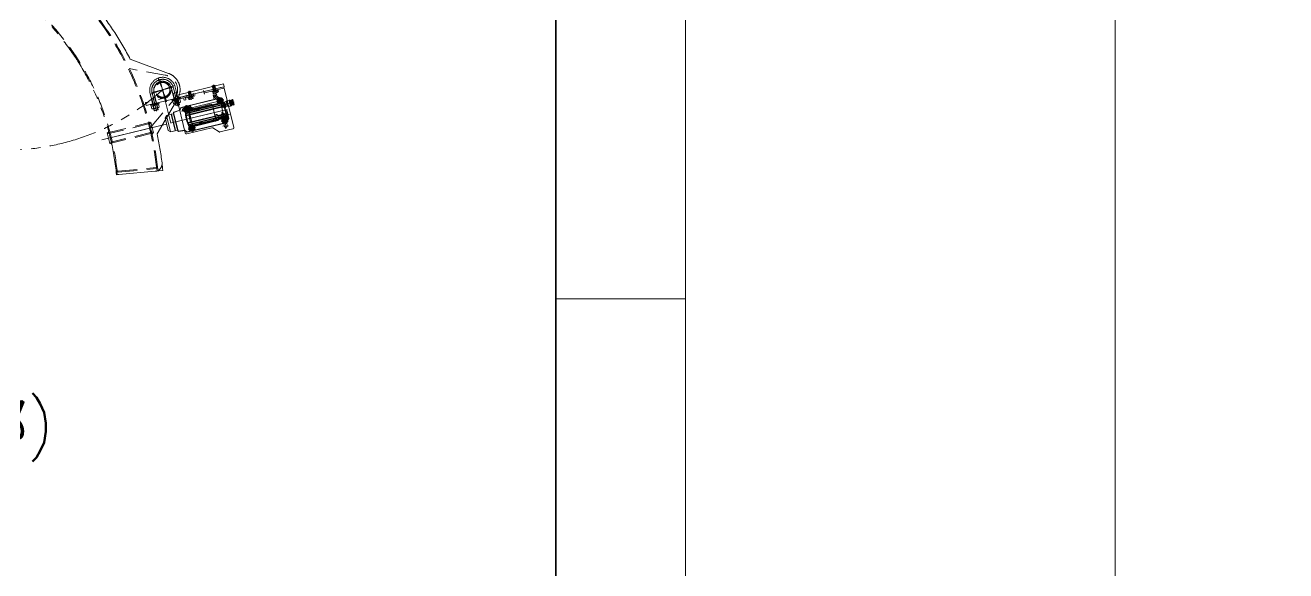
# Model space of a CAD drawing. Header units: millimetres. Extents: x -16130 to 36813, y -8099 to 27484.
# Drawn here: x 15244 to 17765, y 3845 to 4936 of the extents above; entities that cross this region are included whole.
import ezdxf
from ezdxf import colors
from ezdxf.entities.mleader import LeaderData, LeaderLine
from ezdxf.enums import TextEntityAlignment as Align
from ezdxf.math import Vec2, Vec3

# ---------------------------------------------------------------- set-up
doc = ezdxf.new("R2010")
doc.units = ezdxf.units.MM
doc.header["$LTSCALE"] = 6
for name, pattern in [('CENTER2', [28.575, 19.05, -3.175, 3.175, -3.175]), ('HIDDEN', [9.525, 6.35, -3.175]), ('PHANTOM2', [31.75, 15.875, -3.175, 3.175, -3.175, 3.175, -3.175])]:
    doc.linetypes.add(name, pattern=pattern)
for name, color, linetype, lineweight in [('04_HIDDEN', 2, 'HIDDEN', 13), ('05_CENTER', 4, 'CENTER2', 13), ('06_PHANTOM', 2, 'PHANTOM2', 13), ('08_DIM', 3, 'Continuous', 13), ('90_FRAME', 5, 'Continuous', 35)]:
    doc.layers.add(name, color=color, linetype=linetype, lineweight=lineweight)
doc.layers.add('10_DRAFT', color=8, linetype='Continuous', lineweight=0, plot=False)
doc.layers.add('91_BLANK', color=5, linetype='Continuous', lineweight=0, plot=False)
doc.styles.add('KSS_TXT', font='txt.shx', dxfattribs={"bigfont": 'extfont2.shx'})
doc.styles.add('KSS_TXT_L', font='txt.shx', dxfattribs={"height": 3, "bigfont": 'extfont2.shx'})
doc.styles.get("Standard").update_dxf_attribs({"font": 'txt.shx', "bigfont": 'extfont2.shx'})

# ---------------------------------------------------------------- blocks, each defined once
blk = doc.blocks.new('FT-S1f_1_1')
at = {"color": 0}
for p, q in [((-82, 18), (-82, -65.5)), ((-53, 20.5), (-79.5, 20.5)), ((-51.3, 19.8), (-40.7, 9.2)), ((-39, 8.5), (12.5, 8.5)), ((15, -65.5), (15, 6)), ((-82, -65.5), (15, -65.5))]:
    blk.add_line(p, q, dxfattribs=at)
blk.add_circle((0, 0), 2.75, dxfattribs=at)
for centre, radius, start, end in [((-79.5, 18), 2.5, 90, 180), ((0, 0), 70.8, 170, 190), ((-67, 11.8), 2.75, 350, 170), ((0, 0), 65.2, 170, 190), ((-53, 18), 2.5, 45, 90), ((-39, 11), 2.5, 225, 270), ((12.5, 6), 2.5, 0, 90), ((-73.9, -27.6), 2.75, 20.4655, 200.4655), ((-67, -11.8), 2.75, 190, 10), ((0, 0), 81.6, 200.4655, 220.4655), ((0, 0), 76.1, 200.4655, 220.4655), ((-60, -51.2), 2.75, 220.4655, 40.4655), ((-6.9, -39.4), 2.75, 80, 260), ((0, 0), 42.7, 260, 280), ((0, 0), 37.3, 260, 280), ((6.9, -39.4), 2.75, 280, 100)]:
    blk.add_arc(centre, radius, start, end, dxfattribs=at)
at = {"layer": '04_HIDDEN', "color": 0}
for p, q in [((15, -63), (-82, -63)), ((-65, -58), (-69, -58)), ((-69, -63), (-69, -58)), ((-65, -58), (-65, -63)), ((2, -58), (-2, -58)), ((-2, -63), (-2, -58)), ((2, -58), (2, -63))]:
    blk.add_line(p, q, dxfattribs=at)
at = {"layer": '05_CENTER', "color": 0}
for p, q in [((-62.7, 0), (-73.3, 0)), ((-61.3, 10.8), (-72.6, 12.8)), ((5.8, 0), (-5.7, 0)), ((0, -5.7), (0, 5.8)), ((-61.3, -10.8), (-72.6, -12.8)), ((-69, -25.8), (-78.7, -29.4)), ((-69, -25.8), (-78.7, -29.4)), ((-55.9, -47.7), (-64.5, -55)), ((-55.9, -47.7), (-64.5, -55)), ((-6, -33.9), (-7.9, -44.6)), ((0, -34.6), (0, -45.4)), ((6, -33.9), (7.9, -44.6)), ((-62.2, -60.6), (-62.2, -67.9)), ((-40.7, -60.6), (-40.7, -67.9)), ((-19.2, -60.6), (-19.2, -67.9)), ((-4.8, -60.6), (-4.8, -67.9))]:
    blk.add_line(p, q, dxfattribs=at)
for radius, start, end in [(68, 165.155, 194.845), (78.9, 196.7528, 224.1782), (78.9, 196.7528, 224.1782), (40, 252.3076, 287.5511), (40, 252.3076, 287.5511)]:
    blk.add_arc((0, 0), radius, start, end, dxfattribs=at)
at = {"layer": '10_DRAFT'}
for p, q in [((-68, 0), (-68, -40)), ((-53, 20.5), (-52, 20.5)), ((-52, 20.5), (-51.3, 19.8)), ((-40.7, 9.2), (-40, 8.5)), ((-40, 8.5), (-39, 8.5)), ((-68, -40), (0, -40))]:
    blk.add_line(p, q, dxfattribs=at)
blk = doc.blocks.new('FT-S1a_1_1')
at = {"color": 0}
for p, q in [((-27.6, -0.3), (-14.9, 1)), ((-14.9, 0.5), (-27.5, -0.8)), ((-14.2, 1.3), (-11.4, 5.1)), ((-11, 4.8), (-13.8, 1)), ((-10.6, 5.5), (70, 5.5)), ((70, 5), (-10.6, 5)), ((73, -4), (73, 2)), ((73, -4), (73, 2)), ((73.5, 2), (73.5, -5.1)), ((-47, -7), (-43, -3)), ((-47, -33), (-47, -7)), ((-43, -3), (-33.3, -3)), ((-43, -3), (-43, -37)), ((-33.3, -3), (-33.3, -3.4)), ((-33.3, -3), (-33.3, -3.4)), ((-33.3, -3.4), (-33, -3.1)), ((-33.3, -3.4), (-33.3, -36.6)), ((-28.5, -3.1), (-33, -3.1)), ((-33, -3.1), (-33, -36.9)), ((-28.5, -1.3), (-28.5, -3.1)), ((-28.5, -1.3), (-28.5, -3.1)), ((-28.5, -3.1), (-28.5, -36.9)), ((-28.5, -3.1), (-28.5, -36.9)), ((-28, -38.7), (-28, -1.3)), ((73.5, -12.9), (-5, -12.9)), ((73.5, -12.9), (-5, -12.9)), ((-4.9, -11.9), (73.5, -11.9)), ((-4.9, -11.9), (73.5, -11.9)), ((73.5, -8.9), (-4.5, -8.9)), ((73.5, -8.9), (-4.5, -8.9)), ((-4.3, -7.9), (73.5, -7.9)), ((-4.3, -7.9), (73.5, -7.9)), ((-3.7, -4), (73.5, -4)), ((-3.7, -4), (73.5, -4)), ((-3.7, -5.5), (-3.5, -5.8)), ((-3.7, -5.5), (-3.5, -5.8)), ((-3.5, -5.8), (73, -5.8)), ((-3.5, -5.8), (73, -5.8)), ((73.5, -5.4), (-3.4, -5.4)), ((73.5, -5.4), (-3.4, -5.4)), ((73, -5.8), (73.2, -5.4)), ((73, -5.8), (73.2, -5.4)), ((73, -5.8), (73, -7.9)), ((73, -5.8), (73, -7.9)), ((73, -8.9), (73, -11.9)), ((73, -8.9), (73, -11.9)), ((73, -12.9), (73, -27.1)), ((73.5, -5.1), (73.5, -12.9)), ((73.5, -5.1), (74, -5.1)), ((73.5, -5.1), (73.5, -12.9)), ((74, -12.9), (73.5, -12.9)), ((73.5, -12.9), (73.5, -22.2)), ((73.7, -22), (73.5, -22.2)), ((73.5, -39.8), (73.5, -22.2)), ((75.5, -22), (73.7, -22)), ((73.7, -22), (73.7, -40)), ((74, -5.3), (74.2, -5.1)), ((74, -5.3), (74, -5.1)), ((74, -5.3), (74, -12.7)), ((74.2, -12.9), (74, -12.7)), ((74, -12.7), (74, -12.9)), ((76.6, -5.1), (74.2, -5.1)), ((74.2, -5.1), (74.2, -12.9)), ((76.6, -12.9), (74.2, -12.9)), ((76.5, -23.5), (75.5, -22)), ((75.5, -40), (75.5, -22)), ((76.5, -23.5), (76.5, -38.5)), ((79.6, -4), (76.6, -4)), ((76.6, -5.1), (76.6, -4)), ((76.6, -5.1), (76.6, -12.9)), ((76.6, -12.9), (76.6, -14)), ((79.6, -14), (76.6, -14)), ((79.6, -4), (80.9, -3)), ((79.6, -14), (79.6, -4)), ((79.6, -14), (80.9, -15)), ((85.6, -3), (80.9, -3)), ((85.6, -15), (80.9, -15)), ((85.3, -9), (81.1, -9)), ((85.6, -3.1), (85.6, -3)), ((87.7, -3.1), (85.6, -3.1)), ((85.6, -3.1), (85.6, -14.9)), ((85.6, -14.9), (85.6, -15)), ((87.7, -14.9), (85.6, -14.9)), ((87.7, -3.1), (88.7, -4.1)), ((87.7, -3.1), (87.7, -14.9)), ((87.7, -14.9), (88.7, -13.9)), ((88.7, -4.3), (88.7, -4.1)), ((89.2, -4.3), (88.7, -4.3)), ((88.7, -4.3), (88.7, -13.8)), ((88.7, -13.8), (88.7, -13.9)), ((89.2, -13.8), (88.7, -13.8)), ((89.3, -4.5), (89.2, -4.3)), ((89.2, -4.3), (89.2, -13.8)), ((89.3, -13.6), (89.2, -13.8)), ((89.5, -4.3), (89.3, -4.5)), ((89.3, -13.6), (89.3, -4.5)), ((89.5, -13.8), (89.3, -13.6)), ((90.3, -4.3), (89.5, -4.3)), ((89.5, -4.3), (89.5, -13.8)), ((90.3, -13.8), (89.5, -13.8)), ((90.4, -4.4), (90.3, -4.3)), ((90.3, -4.3), (90.3, -13.8)), ((90.4, -13.7), (90.3, -13.8)), ((90.4, -5), (90.4, -4.4)), ((91.2, -5), (90.4, -5)), ((90.4, -13.1), (90.4, -5)), ((90.4, -13.1), (90.4, -13.7)), ((91.2, -13.1), (90.4, -13.1)), ((90.9, -6), (93.2, -6)), ((90.9, -12), (93.2, -12)), ((92.9, -3.5), (91.4, -3.5)), ((91.4, -4.8), (91.4, -3.5)), ((91.4, -4.8), (91.4, -13.3)), ((91.4, -13.3), (91.4, -14.5)), ((92.9, -14.5), (91.4, -14.5)), ((93.2, -14.2), (93.2, -3.8)), ((-47, -33), (-43, -37)), ((-43, -37), (-33.3, -37)), ((-33.3, -36.6), (-33.3, -37)), ((-33.3, -36.6), (-33, -36.9)), ((-33.3, -36.6), (-33.3, -37)), ((-28.5, -36.9), (-33, -36.9)), ((-28.5, -36.9), (-28.5, -38.7)), ((-27.6, -39.7), (-14.9, -41)), ((-14.9, -40.5), (-27.5, -39.2)), ((-14.2, -41.3), (-11.4, -45.1)), ((-11, -44.8), (-13.8, -41)), ((70, -45), (-10.6, -45)), ((-10.6, -45.5), (70, -45.5)), ((-5, -27.1), (-4.6, -27.1)), ((-5, -27.1), (-4.6, -27.1)), ((-4.5, -28.1), (-4.9, -28.1)), ((-4.5, -28.1), (-4.9, -28.1)), ((-4.6, -27.1), (73.5, -27.1)), ((73.5, -28.1), (-4.5, -28.1)), ((-4.5, -31.1), (73.5, -31.1)), ((73.5, -32.1), (-4.3, -32.1)), ((-3.7, -34.5), (-3.5, -34.2)), ((-3.7, -34.5), (-3.5, -34.2)), ((73.5, -36), (-3.7, -36)), ((73, -34.2), (-3.5, -34.2)), ((-3.4, -34.6), (73.5, -34.6)), ((73, -28.1), (73, -31.1)), ((73, -28.1), (73, -31.1)), ((73, -32.1), (73, -34.2)), ((73, -32.1), (73, -34.2)), ((73.2, -34.6), (73, -34.2)), ((73.2, -34.6), (73, -34.2)), ((73, -36), (73, -42)), ((73, -36), (73, -42)), ((73.5, -39.8), (73.7, -40)), ((73.5, -42), (73.5, -39.8)), ((73.7, -40), (75.5, -40)), ((75.5, -40), (76.5, -38.5))]:
    blk.add_line(p, q, dxfattribs=at)
for centre, radius in [((0, 0), 2.5), ((0, 0), 2.5), ((0, 0), 2), ((0, 0), 2), ((68, 0), 2.5), ((68, 0), 2.5), ((68, 0), 2), ((68, 0), 2), ((0, -40), 2.5), ((0, -40), 2.5), ((0, -40), 2), ((0, -40), 2), ((68, -40), 2.5), ((68, -40), 2.5), ((68, -40), 2), ((68, -40), 2)]:
    blk.add_circle(centre, radius, dxfattribs=at)
for centre, radius, start, end in [((-15, 2), 1, 275.7106, 322.9269), ((-15, 2), 1.5, 275.7106, 322.9269), ((-10.6, 4.5), 1, 90, 142.9269), ((-10.6, 4.5), 1, 90, 142.9269), ((-10.6, 4.5), 0.5, 90, 142.9269), ((-10.6, 4.5), 0.5, 90, 142.9269), ((70, 2), 3.5, 0, 90), ((70, 2), 3, 0, 90), ((-27.5, -1.3), 1, 95.7106, 180), ((-27.5, -1.3), 0.5, 95.7106, 180), ((63.6, -20), 70, 167.4441, 192.5559), ((63.6, -20), 70, 167.4441, 192.5559), ((64.6, -20), 70, 174.1786, 185.8214), ((64.6, -20), 70, 174.1786, 185.8214), ((64.6, -20), 69.6, 174.145, 185.855), ((64.6, -20), 69.6, 174.145, 185.855), ((64.6, -20), 70, 170.876, 173.3552), ((64.6, -20), 70, 170.876, 173.3552), ((-3.7, -5), 1, 90, 167.4441), ((-3.7, -5), 1, 90, 167.4441), ((64.6, -20), 69.6, 170.8231, 173.3168), ((64.6, -20), 69.6, 170.8231, 173.3168), ((64.6, -20), 70, 168.2947, 170.046), ((64.6, -20), 70, 168.2947, 170.046), ((-3.4, -5.9), 0.5, 90, 168.2947), ((-3.4, -5.9), 0.5, 90, 168.2947), ((64.6, -20), 69.6, 168.2277, 169.9882), ((64.6, -20), 69.6, 168.2277, 169.9882), ((86.8, -6), 6.38, 151.9739, 208.0261), ((86.8, -12), 6.38, 151.9739, 208.0261), ((67.4, -6), 18.2, 350.5215, 9.4785), ((67.4, -12), 18.2, 350.5215, 9.4785), ((91.2, -4.8), 0.2, 270, 0), ((91.2, -13.3), 0.2, 0, 90), ((92.9, -3.8), 0.3, 0, 90), ((92.9, -14.2), 0.3, 270, 0), ((-27.5, -38.7), 1, 180, 264.2894), ((-27.5, -38.7), 0.5, 180, 264.2894), ((-15, -42), 1.5, 37.0731, 84.2894), ((-15, -42), 1, 37.0731, 84.2894), ((-10.6, -44.5), 1, 217.0731, 270), ((-10.6, -44.5), 1, 217.0731, 270), ((-10.6, -44.5), 0.5, 217.0731, 270), ((-10.6, -44.5), 0.5, 217.0731, 270), ((64.6, -20), 70, 186.6448, 189.124), ((64.6, -20), 70, 186.6448, 189.124), ((-3.7, -35), 1, 192.5559, 270), ((-3.7, -35), 1, 192.5559, 270), ((64.6, -20), 69.6, 186.6832, 189.1769), ((64.6, -20), 69.6, 186.6832, 189.1769), ((64.6, -20), 70, 189.954, 191.7053), ((64.6, -20), 70, 189.954, 191.7053), ((64.6, -20), 69.6, 190.0118, 191.7723), ((64.6, -20), 69.6, 190.0118, 191.7723), ((-3.4, -34.1), 0.5, 191.7053, 270), ((-3.4, -34.1), 0.5, 191.7053, 270), ((70, -42), 3.5, 270, 0), ((70, -42), 3, 270, 0)]:
    blk.add_arc(centre, radius, start, end, dxfattribs=at)
at = {"layer": '05_CENTER', "color": 0}
for p, q in [((4.6, 0), (-4.6, 0)), ((0, -4.6), (0, 4.6)), ((72.5, 0), (63.5, 0)), ((68, -4.5), (68, 4.5)), ((77.5, -20), (-51.1, -20)), ((94.8, -9), (71.5, -9)), ((4.6, -40), (-4.6, -40)), ((0, -35.4), (0, -44.6)), ((72.5, -40), (63.5, -40)), ((68, -35.5), (68, -44.5)), ((70.3, -31), (78.6, -31))]:
    blk.add_line(p, q, dxfattribs=at)
blk = doc.blocks.new('FT-H30a_1_1')
at = {"color": 0}
for p, q in [((-17, 1), (-17, -5.7)), ((-17, 1), (-17, -5.7)), ((29, 3), (-15, 3)), ((29, 3), (-15, 3)), ((-3, 3), (-3, 0)), ((-3, 3), (-3, 0)), ((3, 0), (3, 3)), ((3, 0), (3, 3)), ((31, -20.5), (31, 1)), ((31, -20.5), (31, 1)), ((-19.7, -7), (-17.5, -5.7)), ((-19.7, -7), (-17.5, -5.7)), ((-19.7, -22), (-19.7, -7)), ((-19.7, -22), (-19.7, -7)), ((-19.7, -22), (-17.5, -23.3)), ((-19.7, -22), (-17.5, -23.3)), ((-17, -5.7), (-17.5, -5.7)), ((-17.5, -5.7), (-17.5, -23.3)), ((-17, -5.7), (-17.5, -5.7)), ((-17.5, -5.7), (-17.5, -23.3)), ((-17, -23.3), (-17.5, -23.3)), ((-17, -23.3), (-17.5, -23.3)), ((-17, -5.7), (-17, -23.3)), ((-17, -5.7), (-17, -23.3)), ((-17, -23.3), (-17, -30)), ((-17, -23.3), (-17, -30)), ((31, -30), (31, -20.5)), ((31, -20.5), (31.5, -20.5)), ((31, -30), (31, -20.5)), ((31, -20.5), (31.5, -20.5)), ((31.5, -19.4), (31.5, -20.5)), ((31.5, -19.4), (32.7, -19.4)), ((31.5, -19.4), (31.5, -20.5)), ((31.5, -19.4), (32.7, -19.4)), ((31.5, -20.5), (31.5, -23)), ((31.5, -20.5), (31.5, -23)), ((31.5, -23), (31.8, -23)), ((31.5, -23), (31.8, -23)), ((31.8, -28), (31.8, -23)), ((31.8, -28), (31.8, -23)), ((32.7, -19.4), (32.7, -19.5)), ((32.7, -19.4), (32.7, -19.5)), ((33.8, -19.5), (32.7, -19.5)), ((33.8, -19.5), (32.7, -19.5)), ((33.8, -19.5), (33.8, -19.4)), ((33.8, -19.4), (34.8, -19.4)), ((33.8, -19.5), (33.8, -19.4)), ((33.8, -19.4), (34.8, -19.4)), ((36.9, -21.3), (35.1, -19.5)), ((36.9, -21.3), (35.1, -19.5)), ((37, -21.6), (37, -29.4)), ((37, -21.6), (37, -29.4)), ((56.8, -23.7), (37, -23.7)), ((56.8, -23.7), (37, -23.7)), ((-15, -32), (29, -32)), ((-15, -32), (29, -32)), ((-3, -29), (-3, -32)), ((-3, -29), (-3, -32)), ((3, -32), (3, -29)), ((3, -32), (3, -29)), ((26.5, -27.5), (26.5, -32)), ((26.5, -27.5), (26.5, -32)), ((28, -26), (31, -26)), ((28, -26), (31, -26)), ((31, -31.6), (30.2, -31.6)), ((31, -31.6), (30.2, -31.6)), ((31, -31.6), (31, -30.5)), ((31, -30.5), (31.5, -30.5)), ((31, -31.6), (31, -30.5)), ((31, -30.5), (31.5, -30.5)), ((31.5, -28), (31.5, -30.5)), ((31.8, -28), (31.5, -28)), ((31.5, -28), (31.5, -30.5)), ((31.8, -28), (31.5, -28)), ((31.5, -30.5), (31.5, -31.6)), ((31.5, -30.5), (31.5, -31.6)), ((31.5, -31.6), (32.7, -31.6)), ((31.5, -31.6), (32.7, -31.6)), ((32.7, -31.5), (33.8, -31.5)), ((32.7, -31.5), (32.7, -31.6)), ((32.7, -31.5), (33.8, -31.5)), ((32.7, -31.5), (32.7, -31.6)), ((33.8, -31.6), (33.8, -31.5)), ((33.8, -31.6), (33.8, -31.5)), ((33.8, -31.6), (34.8, -31.6)), ((33.8, -31.6), (34.8, -31.6)), ((36.9, -29.7), (35.1, -31.5)), ((36.9, -29.7), (35.1, -31.5)), ((56.8, -27.3), (37, -27.3)), ((56.8, -27.3), (37, -27.3))]:
    blk.add_line(p, q, dxfattribs=at)
for centre in [(0, 0), (0, 0), (0, -29), (0, -29)]:
    blk.add_circle(centre, 1.6, dxfattribs=at)
for centre, radius, start, end in [((-15, 1), 2, 90, 180), ((-15, 1), 2, 90, 180), ((0, 0), 3, 180, 0), ((0, 0), 3, 180, 0), ((29, 1), 2, 0, 90), ((29, 1), 2, 0, 90), ((34.8, -19.9), 0.5, 45, 90), ((34.8, -19.9), 0.5, 45, 90), ((36.5, -21.6), 0.5, 0, 45), ((36.5, -21.6), 0.5, 0, 45), ((-15, -30), 2, 180, 270), ((-15, -30), 2, 180, 270), ((0, -29), 3, 0, 180), ((0, -29), 3, 0, 180), ((28, -27.5), 1.5, 90, 180), ((28, -27.5), 1.5, 90, 180), ((29, -30), 2, 270, 306.8699), ((29, -30), 2, 270, 306.8699), ((29, -30), 2, 306.8699, 0), ((29, -30), 2, 306.8699, 0), ((34.8, -31.1), 0.5, 270, 315), ((34.8, -31.1), 0.5, 270, 315), ((36.5, -29.4), 0.5, 315, 0), ((36.5, -29.4), 0.5, 315, 0)]:
    blk.add_arc(centre, radius, start, end, dxfattribs=at)
at = {"layer": '05_CENTER', "color": 0}
for p, q in [((-3.6, 0), (3.6, 0)), ((-3.6, 0), (3.6, 0)), ((0, 3.6), (0, -3.6)), ((0, 3.6), (0, -3.6)), ((-22.7, -14.3), (34.5, -14.3)), ((-3.6, -29), (3.6, -29)), ((-3.6, -29), (3.6, -29)), ((0, -25.4), (0, -32.6)), ((0, -25.4), (0, -32.6)), ((28, -25.5), (59.8, -25.5))]:
    blk.add_line(p, q, dxfattribs=at)
blk = doc.blocks.new('A$C6C943B69_1_1')
at = {"color": 0}
for p, q in [((-4.6, 0), (-2.3, 4)), ((-2.3, 4), (2.3, 4)), ((2.3, 4), (4.6, 0)), ((-2.3, -4), (-4.6, 0)), ((2.3, -4), (-2.3, -4)), ((4.6, 0), (2.3, -4))]:
    blk.add_line(p, q, dxfattribs=at)
at = {"color": 0, "linetype": 'CENTER2'}
for p, q in [((0, -7.4), (0, 7.4)), ((-7.4, 0), (7.4, 0))]:
    blk.add_line(p, q, dxfattribs=at)
at = {"color": 0}
for radius in [6, 4.6]:
    blk.add_circle((0, 0), radius, dxfattribs=at)
at = {"layer": '10_DRAFT', "style": 'KSS_TXT_L'}
blk.add_text('BT-M5', height=0.3, dxfattribs=at).set_placement((-0.7, -0.6))
blk = doc.blocks.new('A$C71340FE3_1_1')
at = {"color": 0}
for p, q in [((-6, 1), (6, 1)), ((-6, 1), (-6, 0)), ((-6, 0), (6, 0)), ((-4.6, 5.8), (4.6, 5.8)), ((-4.6, 2.3), (-4.6, 5.8)), ((-4.6, 2.3), (-4.6, 1)), ((4.6, 2.3), (-4.6, 2.3)), ((-2.3, 2.3), (-2.3, 5.8)), ((0, 1), (-1.3, 2.3)), ((0, 2.3), (1.3, 1)), ((2.3, 2.3), (2.3, 5.8)), ((4.6, 2.3), (4.6, 5.8)), ((4.6, 1), (4.6, 2.3)), ((6, 0), (6, 1))]:
    blk.add_line(p, q, dxfattribs=at)
at = {"color": 0, "linetype": 'HIDDEN'}
for p, q in [((-2.5, -9.7), (-2.5, 0)), ((-2.1, 0), (-2.1, -9.7)), ((2.1, 0), (2.1, -9.7)), ((2.5, -9.7), (2.5, 0)), ((-2.5, -9.7), (2.5, -9.7))]:
    blk.add_line(p, q, dxfattribs=at)
at = {"color": 0, "linetype": 'CENTER2'}
blk.add_line((0, -11.2), (0, 7.3), dxfattribs=at)
at = {"layer": '10_DRAFT', "style": 'KSS_TXT_L'}
blk.add_text('BT-M5x12L,SW,PW', height=0.3, dxfattribs=at).set_placement((0.2, 5.5))
blk = doc.blocks.new('A$C4A520808_1_1')
at = {"color": 0}
for p, q in [((-26, 0), (-26, -35.3)), ((-18, 0), (-18, -35.3)), ((18, 0), (18, -35.3)), ((26, 0), (26, -35.3)), ((-25.3, -11), (-26, -9.8)), ((-18, -11), (-26, -11)), ((-25.3, -11), (-25.3, -36)), ((-18.7, -11), (-18, -9.8)), ((-18.7, -11), (-18.7, -36)), ((18.7, -11), (18, -9.8)), ((18, -11), (26, -11)), ((18.7, -11), (18.7, -36)), ((25.3, -11), (26, -9.8)), ((25.3, -11), (25.3, -36)), ((-18, -35.3), (-26, -35.3)), ((-26, -35.3), (-25.3, -36)), ((-18.7, -36), (-25.3, -36)), ((-18, -35.3), (-18.7, -36)), ((18, -35.3), (26, -35.3)), ((18, -35.3), (18.7, -36)), ((18.7, -36), (25.3, -36)), ((26, -35.3), (25.3, -36))]:
    blk.add_line(p, q, dxfattribs=at)
for radius in [26, 18]:
    blk.add_arc((0, 0), radius, 0, 180, dxfattribs=at)
at = {"layer": '05_CENTER', "color": 0}
for p, q in [((-22, 0), (-22, -37.7)), ((22, 0), (22, -37.7))]:
    blk.add_line(p, q, dxfattribs=at)
blk.add_arc((0, 0), 22, 0, 180, dxfattribs=at)
at = {"layer": '10_DRAFT'}
for p, q in [((2, 0), (-2, 0)), ((0, -2), (0, 2))]:
    blk.add_line(p, q, dxfattribs=at)
blk = doc.blocks.new('M8Nza_1_1')
at = {"color": 0}
for p, q in [((-7.7, 3.2), (7.7, 3.2)), ((-7.7, 3.2), (-7.7, 1.2)), ((-7.5, 8.7), (-7.5, 3.2)), ((5.6, 9.7), (-5.6, 9.7)), ((-3.8, 3.2), (-3.8, 8.7)), ((0, 1.2), (-2, 3.2)), ((0, 3.2), (2, 1.2)), ((3.7, 8.7), (3.7, 3.2)), ((7.5, 3.2), (7.5, 8.7)), ((7.7, 3.2), (7.7, 1.2))]:
    blk.add_line(p, q, dxfattribs=at)
at = {"color": 0, "linetype": 'CENTER2'}
blk.add_line((0, 9.7), (0, 0), dxfattribs=at)
at = {"color": 0}
blk.add_lwpolyline([(-9, 1.2), (9, 1.2), (9, 0), (-9, 0)], close=True, dxfattribs=at)
for centre, radius, start, end in [((-5.6, 7.4), 2.25, 33.626, 146.374), ((0, 2.2), 7.5, 60, 120), ((5.6, 7.4), 2.25, 33.626, 146.374)]:
    blk.add_arc(centre, radius, start, end, dxfattribs=at)
at = {"layer": '10_DRAFT', "style": 'KSS_TXT'}
blk.add_text('M8', height=1, dxfattribs=at).set_placement((0.9, 3.3))
blk = doc.blocks.new('A$C6808B87E_1_1')
at = {"color": 0}
blk.add_lwpolyline([(-20, -6), (140, -6), (140, 0), (-20, 0)], close=True, dxfattribs=at)
at = {"layer": '04_HIDDEN'}
for p, q in [((-2.5, 0), (-2.5, -6)), ((-2, 0), (-2, -6)), ((2, 0), (2, -6)), ((2.5, 0), (2.5, -6)), ((47.5, 0), (47.5, -6)), ((48, 0), (48, -6)), ((52, 0), (52, -6)), ((52.5, 0), (52.5, -6))]:
    blk.add_line(p, q, dxfattribs=at)
at = {"layer": '05_CENTER'}
for p, q in [((0, 2.1), (0, -8.1)), ((50, 2.1), (50, -8.1)), ((79, 2.1), (79, -8.1)), ((123, 2.1), (123, -8.1))]:
    blk.add_line(p, q, dxfattribs=at)
blk = doc.blocks.new('A$C68097B15_1_1')
at = {"color": 0}
blk.add_blockref('A$C6808B87E_1_1', (0, 0), dxfattribs=at)
blk = doc.blocks.new('A$C68097C72_1_1')
at = {"layer": '05_CENTER'}
for p, q in [((-22, 0), (22, 0)), ((0, -22), (0, 22))]:
    blk.add_line(p, q, dxfattribs=at)
at = {"layer": '10_DRAFT'}
for p, q in [((0, 0), (-0.3, 68.5)), ((141.4, 68.5), (8.3, 68.5)), ((-6.1, 0), (6.1, 0)), ((0, -6.1), (0, 6.1))]:
    blk.add_line(p, q, dxfattribs=at)
at = {"color": 4}
blk.add_blockref('FT-S1f_1_1', (-38.7, 88.5), dxfattribs=at)
at = {"color": 4, "rotation": 180}
for name, p in [('FT-S1a_1_1', (-38.7, 48.5)), ('A$C4A520808_1_1', (0, 1))]:
    blk.add_blockref(name, p, dxfattribs=at)
blk.add_blockref('A$C68097B15_1_1', (-101, 23))
at = {"layer": '04_HIDDEN'}
for name, p in [('A$C6C943B69_1_1', (-106.7, 88.5)), ('A$C6C943B69_1_1', (-38.7, 88.5)), ('A$C6C943B69_1_1', (-106.7, 48.5)), ('A$C6C943B69_1_1', (-38.7, 48.5)), ('A$C71340FE3_1_1', (-101, 25.5)), ('A$C71340FE3_1_1', (-51, 25.5))]:
    blk.add_blockref(name, p, dxfattribs=at)
at = {"layer": '04_HIDDEN', "color": 4}
for p in [(-22, 23), (22, 23)]:
    blk.add_blockref('M8Nza_1_1', p, dxfattribs=at)
at = {"layer": '10_DRAFT', "rotation": 180}
blk.add_blockref('FT-H30a_1_1', (-58.7, 54, 0), dxfattribs=at)
blk = doc.blocks.new('A$C680990B0_1_1')
at = {"color": 0}
for p, q in [((-549.3, 113.8), (-585.7, 50.7)), ((11.2, 46.9), (-27.4, 113.7)), ((27.2, 12.7), (11.2, 46.9)), ((-493.3, -70), (-527.2, 4.5)), ((-129.8, -23.2), (-1.6, -30))]:
    blk.add_line(p, q, dxfattribs=at)
blk.add_line((-441.6, -84.4), (-374.3, -38.1))
at = {"color": 3}
for points in [[(-489.2, 89.5), (-488.5, 91.4), (-491.1, 90.3), (-491.1, 90.3)], [(-469.1, 81.5), (-468.3, 83.4), (-467.2, 80.8), (-467.2, 80.8)], [(-519.9, 12.4), (-520.6, 10.5), (-521.7, 13.1), (-521.7, 13.1)], [(-499.7, 4.4), (-500.5, 2.5), (-497.8, 3.7), (-497.8, 3.7)]]:
    blk.add_lwpolyline(points, close=True, dxfattribs=at)
at = {"color": 0}
blk.add_circle((0, 0), 10.2, dxfattribs=at)
for centre, radius, start, end in [((-545, 111.3), 5, 60.541, 150.0026), ((-288.3, 565.8), 517, 240.5395, 299.4448), ((-31.7, 111.2), 5, 30, 119.4433), ((-572.8, 43.2), 15, 150.0026, 241.4372), ((-288.3, 565.8), 610, 241.4372, 246.9429), ((0, 0), 30, 267.0058, 25.0038), ((-288.2, 565.1), 609.3, 261.8705, 285.0696), ((-461.5, -55.5), 35, 204.4283, 304.5081)]:
    blk.add_arc(centre, radius, start, end, dxfattribs=at)
at = {"layer": '04_HIDDEN'}
for p, q in [((-544.5, 112.2), (-583, 45.4)), ((-542.7, 111.2), (-581.3, 44.4)), ((-33.9, 111.1), (4.6, 44.5)), ((6.3, 45.4), (-32.2, 112.1)), ((-519.3, 8.3), (-486, 91.9)), ((-503, 1.8), (-469.8, 85.4)), ((-584.5, 46.3), (-585.5, 44.5)), ((4.6, 44.5), (6.3, 45.5)), ((9.9, 45.2), (8.9, 46.9)), ((-508.8, 7.7), (-490.6, -63)), ((-440.5, -76.9), (-388.4, -25.8))]:
    blk.add_line(p, q, dxfattribs=at)
blk.add_lwpolyline([(-488, 92.7), (-467.8, 84.6), (-501, 1), (-521.2, 9)], close=True, dxfattribs=at)
for radius in [17, 14.8]:
    blk.add_circle((-461.5, -55.5), radius, dxfattribs=at)
for centre, radius, start, end in [((-541, 110.2), 4, 60.9809, 149.9936), ((-541, 110.2), 2, 60.9809, 149.9936), ((-288.3, 565.8), 519, 240.9809, 299.0017), ((-35.7, 110.1), 4, 30, 119.0017), ((-35.7, 110.1), 2, 30, 119.0017), ((-288.3, 565.8), 600, 240.3176, 299.8093), ((-288.3, 565.8), 598, 240.3162, 299.8103), ((-461.5, -55.5), 30, 194.425, 314.425)]:
    blk.add_arc(centre, radius, start, end, dxfattribs=at)
at = {"layer": '05_CENTER'}
for p, q in [((-476.7, 91.6), (-512.4, 1.8)), ((6.8, -13.4), (-6.8, 13.3)), ((-468.4, -80.1), (-454.7, -30.9))]:
    blk.add_line(p, q, dxfattribs=at)
for radius, start, end in [(635, 295.6478, 298.3506), (645, 252.1666, 256.6833)]:
    blk.add_arc((-288.3, 565.8), radius, start, end, dxfattribs=at)
at = {"layer": '10_DRAFT'}
for p, q in [((-279, 561.7), (-297.6, 569.9)), ((-292.3, 556.5), (-284.2, 575.1)), ((-549.3, 113.8), (-546.8, 118.1)), ((-546.8, 118.1), (-542.5, 115.6)), ((-34.1, 115.6), (-29.8, 118)), ((-29.8, 118), (-27.4, 113.7)), ((-585.7, 50.7), (-593.3, 37.6))]:
    blk.add_line(p, q, dxfattribs=at)
blk.add_arc((-288.3, 565.8), 610, 239.9928, 241.4372, dxfattribs=at)
blk = doc.blocks.new('AM_BALLOON1')
at = {"transparency": 16777216}
blk.add_circle((0, 0), 5, dxfattribs=at)
blk.add_attdef('B_NUMBER', text='', height=3, dxfattribs=at).set_placement((0, 0), align=Align.MIDDLE_CENTER)
blk = doc.blocks.new('_OPEN')
at = {"color": 0, "linetype": 'ByBlock'}
for p, q in [((-1, 0.167), (0, 0)), ((0, 0), (-1, -0.167)), ((0, 0), (-1, 0))]:
    blk.add_line(p, q, dxfattribs=at)

msp = doc.modelspace()

# ---------------------------------------------------------------- linework, layer by layer
at = {"layer": '06_PHANTOM'}
msp.add_arc((15206.18594, 5151.09667), 464.79407, 186.85606534, 312.23273748, dxfattribs=at)
at = {"layer": '90_FRAME', "color": 4, "lineweight": 13}
msp.add_line((16564.0172, 4388.67411), (16304.77863, 4388.67411), dxfattribs=at)
at = {"layer": '90_FRAME'}
msp.add_lwpolyline([(776.91806, 258.07955), (16304.77863, 258.07955), (16304.77863, 11359.15743), (776.91806, 11359.15743)], close=True, dxfattribs=at)
at = {"layer": '91_BLANK'}
for points in [[(0, 0), (16564.0172, 0), (16564.0172, 11658.396), (0, 11658.396)], [(17423.26925, 0), (33987.28645, 0), (33987.28645, 11658.396), (17423.26925, 11658.396)]]:
    msp.add_lwpolyline(points, close=True, dxfattribs=at)

# ---------------------------------------------------------------- block references
at = {"layer": '06_PHANTOM'}
for name, p, rotation in [('A$C680990B0_1_1', (15206.19158, 5151.09954), 125.3749193454969), ('A$C68097C72_1_1', (15518.58913, 4806.94877), 193.6190501414521)]:
    msp.add_blockref(name, p, dxfattribs=dict(at, rotation=rotation))

# ---------------------------------------------------------------- texts
at = {"layer": '08_DIM', "style": 'KSS_TXT'}
msp.add_text('(断熱材側面部)', height=90, dxfattribs=at).set_placement((14598.89356, 4093.15056))

# ---------------------------------------------------------------- leaders
at = {"layer": '08_DIM'}
ml = msp.add_multileader_block('Standard', dxfattribs=at)
ml.set_content('AM_BALLOON1', color=256, scale=8)
ml.set_attribute('B_NUMBER', '42', width=0)
ml.set_leader_properties(color=256, linetype='ByLayer', lineweight=-1)
ml.set_arrow_properties(name='OPEN')
ml.build(insert=Vec2(0, 0))
ml.multileader.update_dxf_attribs({"leader_type": 0, "has_dogleg": 0, "text_right_attachment_type": 6, "dogleg_length": 0, "arrow_head_size": 16, "scale": 8, "block_connection_type": 1})
ctx = ml.context
ctx.base_point, ctx.scale, ctx.char_height, ctx.arrow_head_size, ctx.landing_gap_size, ctx.plane_origin = Vec3(15917.96441, 15473.63421), 8, 32, 16, 16, Vec3(15917.96441, 15473.63421)
ctx.right_attachment, ctx.attachment_type = 6, 1
notes = []
notes.append((ctx, [(0, (0, 0, 0), (0, 0), (1, 0), 1, [])]))
ctx.block.insert = Vec3(15917.96441, 15473.63421)
ml = msp.add_multileader_block('Standard', dxfattribs=at)
ml.set_content('AM_BALLOON1', color=256, scale=8)
ml.set_attribute('B_NUMBER', '41', width=0)
ml.set_leader_properties(color=256, linetype='ByLayer', lineweight=-1)
ml.set_arrow_properties(name='OPEN')
ml.build(insert=Vec2(0, 0))
ml.multileader.update_dxf_attribs({"leader_type": 0, "has_dogleg": 0, "text_right_attachment_type": 6, "dogleg_length": 0, "arrow_head_size": 16, "scale": 8, "block_connection_type": 1})
ctx = ml.context
ctx.base_point, ctx.scale, ctx.char_height, ctx.arrow_head_size, ctx.landing_gap_size, ctx.plane_origin = Vec3(15918.72049, 15076.81975), 8, 32, 16, 16, Vec3(15918.72049, 15076.81975)
ctx.right_attachment, ctx.attachment_type = 6, 1
notes.append((ctx, [(0, (0, 0, 0), (0, 0), (1, 0), 1, [])]))
ctx.block.insert = Vec3(15918.72049, 15076.81975)
ml = msp.add_multileader_block('Standard', dxfattribs=at)
ml.set_content('AM_BALLOON1', color=256, scale=8)
ml.set_attribute('B_NUMBER', 'Z', width=0)
ml.set_leader_properties(color=256, linetype='ByLayer', lineweight=-1)
ml.set_arrow_properties(name='OPEN')
ml.build(insert=Vec2(0, 0))
ml.multileader.update_dxf_attribs({"leader_type": 0, "has_dogleg": 0, "text_right_attachment_type": 6, "dogleg_length": 0, "arrow_head_size": 16, "scale": 4, "block_connection_type": 1})
ctx = ml.context
ctx.base_point, ctx.scale, ctx.char_height, ctx.arrow_head_size, ctx.landing_gap_size, ctx.plane_origin = Vec3(15599.76868, 14899.98027), 4, 32, 16, 16, Vec3(15599.76868, 14899.98027)
ctx.right_attachment, ctx.attachment_type = 6, 1
notes.append((ctx, [(0, (0, 0, 0), (0, 0), (1, 0), 1, [])]))
ctx.block.insert = Vec3(15599.76868, 14899.98027)
ml = msp.add_multileader_block('Standard', dxfattribs=at)
ml.set_content('AM_BALLOON1', color=256, scale=8)
ml.set_attribute('B_NUMBER', 'AA', width=0)
ml.set_leader_properties(color=256, linetype='ByLayer', lineweight=-1)
ml.set_arrow_properties(name='OPEN')
ml.build(insert=Vec2(0, 0))
ml.multileader.update_dxf_attribs({"leader_type": 0, "has_dogleg": 0, "text_right_attachment_type": 6, "dogleg_length": 0, "arrow_head_size": 16, "scale": 4, "block_connection_type": 1})
ctx = ml.context
ctx.base_point, ctx.scale, ctx.char_height, ctx.arrow_head_size, ctx.landing_gap_size, ctx.plane_origin = Vec3(15566.57477, 14809.34912), 4, 32, 16, 16, Vec3(15566.57477, 14809.34912)
ctx.right_attachment, ctx.attachment_type = 6, 1
notes.append((ctx, [(0, (0, 0, 0), (0, 0), (1, 0), 1, [])]))
ctx.block.insert = Vec3(15566.57477, 14809.34912)
ml = msp.add_multileader_block('Standard', dxfattribs=at)
ml.set_content('AM_BALLOON1', color=256, scale=8)
ml.set_attribute('B_NUMBER', 'AB', width=0)
ml.set_leader_properties(color=256, linetype='ByLayer', lineweight=-1)
ml.set_arrow_properties(name='OPEN')
ml.build(insert=Vec2(0, 0))
ml.multileader.update_dxf_attribs({"leader_type": 0, "has_dogleg": 0, "text_right_attachment_type": 6, "dogleg_length": 0, "arrow_head_size": 16, "scale": 4, "block_connection_type": 1})
ctx = ml.context
ctx.base_point, ctx.scale, ctx.char_height, ctx.arrow_head_size, ctx.landing_gap_size, ctx.plane_origin = Vec3(15493.27151, 14660.84954), 4, 32, 16, 16, Vec3(15493.27151, 14660.84954)
ctx.right_attachment, ctx.attachment_type = 6, 1
notes.append((ctx, [(0, (0, 0, 0), (0, 0), (1, 0), 1, [])]))
ctx.block.insert = Vec3(15493.27151, 14660.84954)
ml = msp.add_multileader_block('Standard', dxfattribs=at)
ml.set_content('AM_BALLOON1', color=256, scale=8)
ml.set_attribute('B_NUMBER', 'AC', width=0)
ml.set_leader_properties(color=256, linetype='ByLayer', lineweight=-1)
ml.set_arrow_properties(name='OPEN')
ml.build(insert=Vec2(0, 0))
ml.multileader.update_dxf_attribs({"leader_type": 0, "has_dogleg": 0, "text_right_attachment_type": 6, "dogleg_length": 0, "arrow_head_size": 16, "scale": 4, "block_connection_type": 1})
ctx = ml.context
ctx.base_point, ctx.scale, ctx.char_height, ctx.arrow_head_size, ctx.landing_gap_size, ctx.plane_origin = Vec3(15573.66495, 14494.9506), 4, 32, 16, 16, Vec3(15573.66495, 14494.9506)
ctx.right_attachment, ctx.attachment_type = 6, 1
notes.append((ctx, [(0, (0, 0, 0), (0, 0), (1, 0), 1, [])]))
ctx.block.insert = Vec3(15573.66495, 14494.9506)
ml = msp.add_multileader_block('Standard', dxfattribs=at)
ml.set_content('AM_BALLOON1', color=256, scale=8)
ml.set_attribute('B_NUMBER', 'X', width=0)
ml.set_leader_properties(color=256, linetype='ByLayer', lineweight=-1)
ml.set_arrow_properties(name='OPEN')
ml.build(insert=Vec2(0, 0))
ml.multileader.update_dxf_attribs({"leader_type": 0, "has_dogleg": 0, "text_right_attachment_type": 6, "dogleg_length": 0, "arrow_head_size": 16, "scale": 4, "block_connection_type": 1})
ctx = ml.context
ctx.base_point, ctx.scale, ctx.char_height, ctx.arrow_head_size, ctx.landing_gap_size, ctx.plane_origin = Vec3(15554.23912, 14222.50933), 4, 32, 16, 16, Vec3(15554.23912, 14222.50933)
ctx.right_attachment, ctx.attachment_type = 6, 1
notes.append((ctx, [(0, (0, 0, 0), (0, 0), (1, 0), 1, [])]))
ctx.block.insert = Vec3(15554.23912, 14222.50933)
ml = msp.add_multileader_block('Standard', dxfattribs=at)
ml.set_content('AM_BALLOON1', color=256, scale=8)
ml.set_attribute('B_NUMBER', 'Y', width=0)
ml.set_leader_properties(color=256, linetype='ByLayer', lineweight=-1)
ml.set_arrow_properties(name='OPEN')
ml.build(insert=Vec2(0, 0))
ml.multileader.update_dxf_attribs({"leader_type": 0, "has_dogleg": 0, "text_right_attachment_type": 6, "dogleg_length": 0, "arrow_head_size": 16, "scale": 4, "block_connection_type": 1})
ctx = ml.context
ctx.base_point, ctx.scale, ctx.char_height, ctx.arrow_head_size, ctx.landing_gap_size, ctx.plane_origin = Vec3(15344.58119, 14142.26248), 4, 32, 16, 16, Vec3(15344.58119, 14142.26248)
ctx.right_attachment, ctx.attachment_type = 6, 1
notes.append((ctx, [(0, (0, 0, 0), (0, 0), (1, 0), 1, [])]))
ctx.block.insert = Vec3(15344.58119, 14142.26248)
ml = msp.add_multileader_block('Standard', dxfattribs=at)
ml.set_content('AM_BALLOON1', color=256, scale=4)
ml.set_attribute('B_NUMBER', 'BF', width=0)
ml.set_leader_properties(color=256, linetype='ByLayer', lineweight=-1)
ml.set_arrow_properties(name='OPEN')
ml.build(insert=Vec2(0, 0))
ml.multileader.update_dxf_attribs({"leader_type": 0, "has_dogleg": 0, "text_right_attachment_type": 6, "dogleg_length": 0, "arrow_head_size": 8, "scale": 4, "block_connection_type": 1})
ctx = ml.context
ctx.base_point, ctx.scale, ctx.char_height, ctx.arrow_head_size, ctx.landing_gap_size, ctx.plane_origin = Vec3(19781.24781, 14152.69814), 4, 16, 8, 8, Vec3(19822.68099, 14122.1534)
ctx.right_attachment, ctx.attachment_type = 6, 1
notes.append((ctx, [(0, (0, 0, 0), (0, 0), (1, 0), 1, [])]))
ctx.block.insert = Vec3(19781.24781, 14152.69814)
ml = msp.add_multileader_block('Standard', dxfattribs=at)
ml.set_content('AM_BALLOON1', color=256, scale=4)
ml.set_attribute('B_NUMBER', 'BB', width=0)
ml.set_leader_properties(color=256, linetype='ByLayer', lineweight=-1)
ml.set_arrow_properties(name='OPEN')
ml.build(insert=Vec2(0, 0))
ml.multileader.update_dxf_attribs({"leader_type": 0, "has_dogleg": 0, "text_right_attachment_type": 6, "dogleg_length": 0, "arrow_head_size": 8, "scale": 4, "block_connection_type": 1})
ctx = ml.context
ctx.base_point, ctx.scale, ctx.char_height, ctx.arrow_head_size, ctx.landing_gap_size, ctx.plane_origin = Vec3(19013.70901, 13856.40189), 4, 16, 8, 8, Vec3(19361.03235, 14167.87458)
ctx.right_attachment, ctx.attachment_type = 6, 1
notes.append((ctx, [(0, (0, 0, 0), (0, 0), (1, 0), 1, [])]))
ctx.block.insert = Vec3(19013.70901, 13856.40189)
ml = msp.add_multileader_block('Standard', dxfattribs=at)
ml.set_content('AM_BALLOON1', color=256, scale=4)
ml.set_attribute('B_NUMBER', 'BG', width=0)
ml.set_leader_properties(color=256, linetype='ByLayer', lineweight=-1)
ml.set_arrow_properties(name='OPEN')
ml.build(insert=Vec2(0, 0))
ml.multileader.update_dxf_attribs({"leader_type": 0, "has_dogleg": 0, "text_right_attachment_type": 6, "dogleg_length": 0, "arrow_head_size": 8, "scale": 4, "block_connection_type": 1})
ctx = ml.context
ctx.base_point, ctx.scale, ctx.char_height, ctx.arrow_head_size, ctx.landing_gap_size, ctx.plane_origin = Vec3(19796.35963, 13732.01183), 4, 16, 8, 8, Vec3(19655.49593, 13810.38613)
ctx.right_attachment, ctx.attachment_type = 6, 1
notes.append((ctx, [(0, (0, 0, 0), (0, 0), (1, 0), 1, [])]))
ctx.block.insert = Vec3(19796.35963, 13732.01183)
ml = msp.add_multileader_block('Standard', dxfattribs=at)
ml.set_content('AM_BALLOON1', color=256, scale=4)
ml.set_attribute('B_NUMBER', 'BA', width=0)
ml.set_leader_properties(color=256, linetype='ByLayer', lineweight=-1)
ml.set_arrow_properties(name='OPEN')
ml.build(insert=Vec2(0, 0))
ml.multileader.update_dxf_attribs({"leader_type": 0, "has_dogleg": 0, "text_right_attachment_type": 6, "dogleg_length": 0, "arrow_head_size": 8, "scale": 4, "block_connection_type": 1})
ctx = ml.context
ctx.base_point, ctx.scale, ctx.char_height, ctx.arrow_head_size, ctx.landing_gap_size, ctx.plane_origin = Vec3(19010.70287, 13685.69202), 4, 16, 8, 8, Vec3(19010.70287, 13685.69202)
ctx.right_attachment, ctx.attachment_type = 6, 1
notes.append((ctx, [(0, (0, 0, 0), (0, 0), (1, 0), 1, [])]))
ctx.block.insert = Vec3(19010.70287, 13685.69202)
ml = msp.add_multileader_block('Standard', dxfattribs=at)
ml.set_content('AM_BALLOON1', color=256, scale=4)
ml.set_attribute('B_NUMBER', 'BC', width=0)
ml.set_leader_properties(color=256, linetype='ByLayer', lineweight=-1)
ml.set_arrow_properties(name='OPEN')
ml.build(insert=Vec2(0, 0))
ml.multileader.update_dxf_attribs({"leader_type": 0, "has_dogleg": 0, "text_right_attachment_type": 6, "dogleg_length": 0, "arrow_head_size": 8, "scale": 4, "block_connection_type": 1})
ctx = ml.context
ctx.base_point, ctx.scale, ctx.char_height, ctx.arrow_head_size, ctx.landing_gap_size, ctx.plane_origin = Vec3(19769.5323, 13674.69896), 4, 16, 8, 8, Vec3(19680.20556, 13735.40519)
ctx.right_attachment, ctx.attachment_type = 6, 1
notes.append((ctx, [(0, (0, 0, 0), (0, 0), (1, 0), 1, [])]))
ctx.block.insert = Vec3(19769.5323, 13674.69896)
ml = msp.add_multileader_block('Standard', dxfattribs=at)
ml.set_content('AM_BALLOON1', color=256, scale=4)
ml.set_attribute('B_NUMBER', 'BD', width=0)
ml.set_leader_properties(color=256, linetype='ByLayer', lineweight=-1)
ml.set_arrow_properties(name='OPEN')
ml.build(insert=Vec2(0, 0))
ml.multileader.update_dxf_attribs({"leader_type": 0, "has_dogleg": 0, "text_right_attachment_type": 6, "dogleg_length": 0, "arrow_head_size": 8, "scale": 4, "block_connection_type": 1})
ctx = ml.context
ctx.base_point, ctx.scale, ctx.char_height, ctx.arrow_head_size, ctx.landing_gap_size, ctx.plane_origin = Vec3(19800.79487, 13630.18954), 4, 16, 8, 8, Vec3(19741.2445, 13641.87338)
ctx.right_attachment, ctx.attachment_type = 6, 1
notes.append((ctx, [(0, (0, 0, 0), (0, 0), (1, 0), 1, [])]))
ctx.block.insert = Vec3(19800.79487, 13630.18954)
ml = msp.add_multileader_block('Standard', dxfattribs=at)
ml.set_content('AM_BALLOON1', color=256, scale=4)
ml.set_attribute('B_NUMBER', 'BE', width=0)
ml.set_leader_properties(color=256, linetype='ByLayer', lineweight=-1)
ml.set_arrow_properties(name='OPEN')
ml.build(insert=Vec2(0, 0))
ml.multileader.update_dxf_attribs({"leader_type": 0, "has_dogleg": 0, "text_right_attachment_type": 6, "dogleg_length": 0, "arrow_head_size": 8, "scale": 4, "block_connection_type": 1})
ctx = ml.context
ctx.base_point, ctx.scale, ctx.char_height, ctx.arrow_head_size, ctx.landing_gap_size, ctx.plane_origin = Vec3(19885.57472, 13585.68012), 4, 16, 8, 8, Vec3(19912.10508, 13554.3677)
ctx.right_attachment, ctx.attachment_type = 6, 1
notes.append((ctx, [(0, (0, 0, 0), (0, 0), (1, 0), 1, [])]))
ctx.block.insert = Vec3(19885.57472, 13585.68012)
ml = msp.add_multileader_block('Standard', dxfattribs=at)
ml.set_content('AM_BALLOON1', color=256, scale=4)
ml.set_attribute('B_NUMBER', '108', width=0)
ml.set_leader_properties(color=256, linetype='ByLayer', lineweight=-1)
ml.set_arrow_properties(name='OPEN')
ml.build(insert=Vec2(0, 0))
ml.multileader.update_dxf_attribs({"leader_type": 0, "has_dogleg": 0, "text_right_attachment_type": 6, "dogleg_length": 0, "arrow_head_size": 8, "scale": 4, "block_connection_type": 1})
ctx = ml.context
ctx.base_point, ctx.scale, ctx.char_height, ctx.arrow_head_size, ctx.landing_gap_size, ctx.plane_origin = Vec3(20221.83668, 13430.95457), 4, 16, 8, 8, Vec3(19769.03394, 13450.23276)
ctx.right_attachment, ctx.attachment_type = 6, 1
notes.append((ctx, [(0, (0, 0, 0), (0, 0), (1, 0), 1, [])]))
ctx.block.insert = Vec3(20221.83668, 13430.95457)
ml = msp.add_multileader_block('Standard', dxfattribs=at)
ml.set_content('AM_BALLOON1', color=256, scale=8)
ml.set_attribute('B_NUMBER', 'AK', width=0)
ml.set_leader_properties(color=256, linetype='ByLayer', lineweight=-1)
ml.set_arrow_properties(name='OPEN')
ml.build(insert=Vec2(0, 0))
ml.multileader.update_dxf_attribs({"leader_type": 0, "has_dogleg": 0, "text_right_attachment_type": 6, "dogleg_length": 0, "arrow_head_size": 16, "scale": 4, "block_connection_type": 1})
ctx = ml.context
ctx.base_point, ctx.scale, ctx.char_height, ctx.arrow_head_size, ctx.landing_gap_size, ctx.plane_origin = Vec3(15683.86255, 12991.30478), 4, 32, 16, 16, Vec3(15683.86255, 12991.30478)
ctx.right_attachment, ctx.attachment_type = 6, 1
notes.append((ctx, [(0, (0, 0, 0), (0, 0), (1, 0), 1, [])]))
ctx.block.insert = Vec3(15683.86255, 12991.30478)
ml = msp.add_multileader_block('Standard', dxfattribs=at)
ml.set_content('AM_BALLOON1', color=256, scale=8)
ml.set_attribute('B_NUMBER', 'AJ', width=0)
ml.set_leader_properties(color=256, linetype='ByLayer', lineweight=-1)
ml.set_arrow_properties(name='OPEN')
ml.build(insert=Vec2(0, 0))
ml.multileader.update_dxf_attribs({"leader_type": 0, "has_dogleg": 0, "text_right_attachment_type": 6, "dogleg_length": 0, "arrow_head_size": 16, "scale": 4, "block_connection_type": 1})
ctx = ml.context
ctx.base_point, ctx.scale, ctx.char_height, ctx.arrow_head_size, ctx.landing_gap_size, ctx.plane_origin = Vec3(15368.32732, 12677.64507), 4, 32, 16, 16, Vec3(15368.32732, 12677.64507)
ctx.right_attachment, ctx.attachment_type = 6, 1
notes.append((ctx, [(0, (0, 0, 0), (0, 0), (1, 0), 1, [])]))
ctx.block.insert = Vec3(15368.32732, 12677.64507)
ml = msp.add_multileader_block('Standard', dxfattribs=at)
ml.set_content('AM_BALLOON1', color=256, scale=20)
ml.set_attribute('B_NUMBER', 'B', width=0)
ml.set_leader_properties(color=256, linetype='ByLayer', lineweight=-1)
ml.set_arrow_properties(name='OPEN')
ml.build(insert=Vec2(0, 0))
ml.multileader.update_dxf_attribs({"leader_type": 0, "has_dogleg": 0, "text_right_attachment_type": 6, "dogleg_length": 0, "arrow_head_size": 40, "scale": 20, "block_connection_type": 1})
ctx = ml.context
ctx.base_point, ctx.scale, ctx.char_height, ctx.arrow_head_size, ctx.landing_gap_size, ctx.plane_origin = Vec3(15203.94665, 8587.46726), 20, 80, 40, 40, Vec3(15203.94665, 8587.46726)
ctx.right_attachment, ctx.attachment_type = 6, 1
notes.append((ctx, [(0, (0, 0, 0), (0, 0), (1, 0), 1, [])]))
ctx.block.insert = Vec3(15203.94665, 8587.46726)
for ctx, leaders in notes:
    for number, flags, end, landing, length, lines in leaders:
        leader = LeaderData()
        leader.index, (leader.has_last_leader_line, leader.has_dogleg_vector, leader.attachment_direction) = number, flags
        leader.last_leader_point, leader.dogleg_vector, leader.dogleg_length = Vec3(end), Vec3(landing), length
        for number, points, colour, breaks in lines:
            line = LeaderLine()
            line.index, line.vertices, line.color, line.breaks = number, Vec3.list(points), colors.encode_raw_color(colour), breaks
            leader.lines.append(line)
        ctx.leaders.append(leader)

doc.saveas('drawing.dxf')
